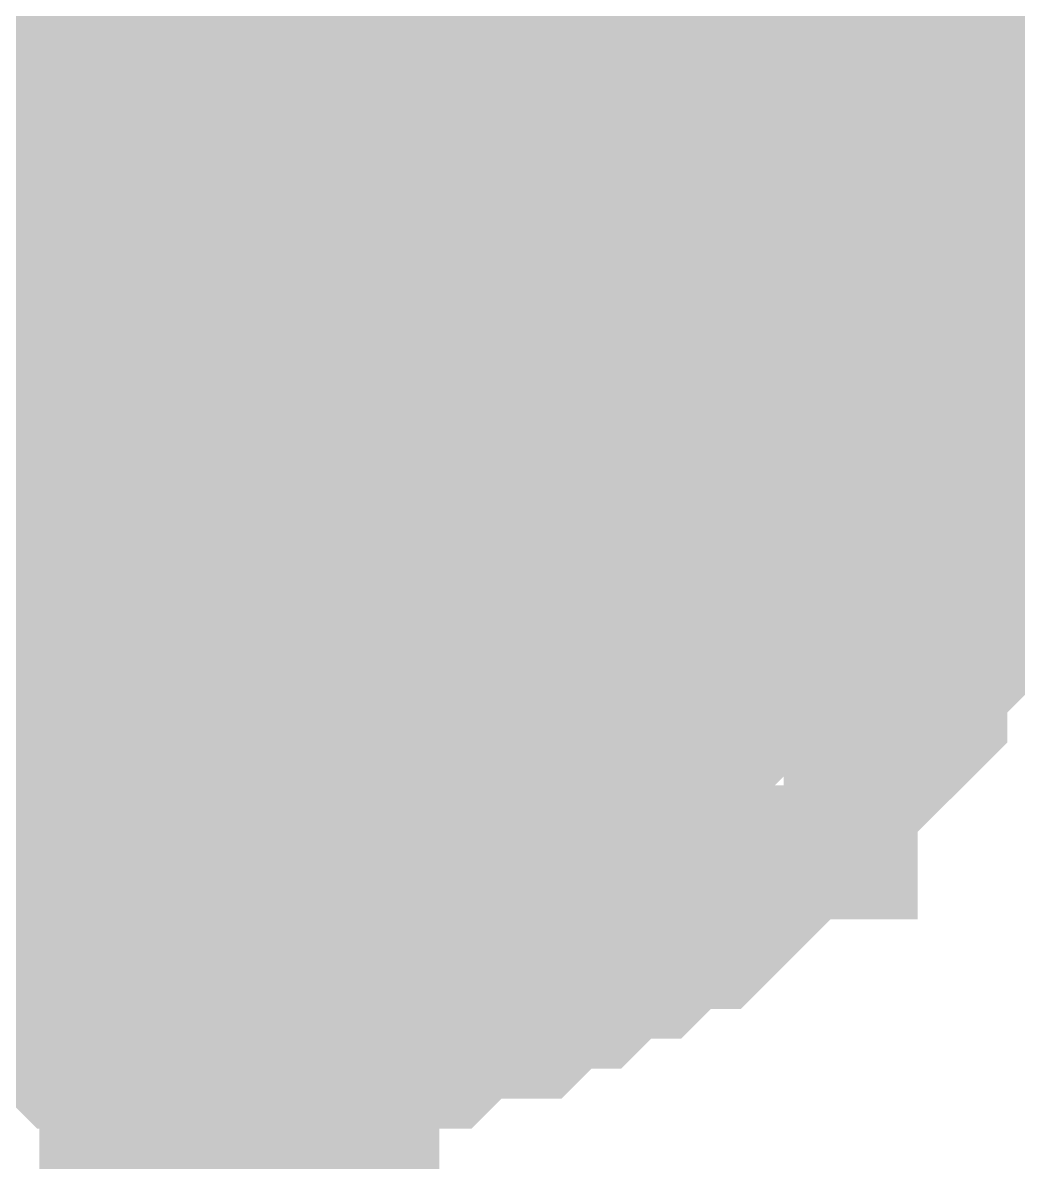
# Model space of a CAD drawing. Header units: inches. Extents: x 0 to 594, y 0 to 420.
# Drawn here: x 482.34 to 483.085, y 201.807 to 202.66 of the extents above; entities that cross this region are included whole.
import ezdxf

# ---------------------------------------------------------------- set-up
doc = ezdxf.new("R2010")
doc.units = ezdxf.units.IN
doc.layers.add('Sheet', color=255, linetype='Continuous')

msp = doc.modelspace()

# ---------------------------------------------------------------- linework, layer by layer
at = {"layer": 'Sheet'}
msp.add_lwpolyline([(482.24602, 202.50001, 0.508, 0.508, 1), (482.75402, 202.50001, 0.508, 0.508, 1)], format="xyseb", close=True, dxfattribs=at)
for points in [[(482.90498, 202.81037, 0.29972, 0.29972, 0), (482.92738, 202.78797, 0.29972, 0.29972, 0), (482.92738, 202.76557, 0.29972, 0.29972, 0), (482.94977, 202.74317, 0.29972, 0.29972, 0), (482.94977, 202.72078, 0.29972, 0.29972, 0), (482.97217, 202.69838, 0.29972, 0.29972, 0), (482.97217, 202.69838, 0.29972, 0.29972, 0), (482.99457, 202.67598, 0.29972, 0.29972, 0), (482.99457, 202.63119, 0.29972, 0.29972, 0), (482.99457, 202.60879, 0.29972, 0.29972, 0), (483.01697, 202.58639, 0.29972, 0.29972, 0), (483.01697, 202.56399, 0.29972, 0.29972, 0), (483.01697, 202.5416, 0.29972, 0.29972, 0), (483.01697, 202.5192, 0.29972, 0.29972, 0), (483.01697, 202.4968, 0.29972, 0.29972, 0)], [(482.90498, 202.81037, 0.29972, 0.29972, 0), (482.92738, 202.78797, 0.29972, 0.29972, 0), (482.92738, 202.76557, 0.29972, 0.29972, 0), (482.94977, 202.74317, 0.29972, 0.29972, 0), (482.94977, 202.72078, 0.29972, 0.29972, 0), (482.97217, 202.69838, 0.29972, 0.29972, 0), (482.97217, 202.69838, 0.29972, 0.29972, 0), (482.99457, 202.67598, 0.29972, 0.29972, 0), (482.99457, 202.63119, 0.29972, 0.29972, 0), (482.99457, 202.60879, 0.29972, 0.29972, 0), (483.01697, 202.58639, 0.29972, 0.29972, 0), (483.01697, 202.56399, 0.29972, 0.29972, 0), (483.01697, 202.5416, 0.29972, 0.29972, 0), (483.01697, 202.5192, 0.29972, 0.29972, 0), (483.01697, 202.4968, 0.29972, 0.29972, 0)], [(482.90498, 202.81037, 0.29972, 0.29972, 0), (482.92738, 202.78797, 0.29972, 0.29972, 0), (482.92738, 202.76557, 0.29972, 0.29972, 0), (482.94977, 202.74317, 0.29972, 0.29972, 0), (482.94977, 202.72078, 0.29972, 0.29972, 0), (482.97217, 202.69838, 0.29972, 0.29972, 0), (482.97217, 202.69838, 0.29972, 0.29972, 0), (482.99457, 202.67598, 0.29972, 0.29972, 0), (482.99457, 202.63119, 0.29972, 0.29972, 0), (482.99457, 202.60879, 0.29972, 0.29972, 0), (483.01697, 202.58639, 0.29972, 0.29972, 0), (483.01697, 202.56399, 0.29972, 0.29972, 0), (483.01697, 202.5416, 0.29972, 0.29972, 0), (483.01697, 202.5192, 0.29972, 0.29972, 0), (483.01697, 202.4968, 0.29972, 0.29972, 0)], [(482.90498, 202.81037, 0.29972, 0.29972, 0), (482.92738, 202.78797, 0.29972, 0.29972, 0), (482.92738, 202.76557, 0.29972, 0.29972, 0), (482.94977, 202.74317, 0.29972, 0.29972, 0), (482.94977, 202.72078, 0.29972, 0.29972, 0), (482.97217, 202.69838, 0.29972, 0.29972, 0), (482.97217, 202.69838, 0.29972, 0.29972, 0), (482.99457, 202.67598, 0.29972, 0.29972, 0), (482.99457, 202.63119, 0.29972, 0.29972, 0), (482.99457, 202.60879, 0.29972, 0.29972, 0), (483.01697, 202.58639, 0.29972, 0.29972, 0), (483.01697, 202.56399, 0.29972, 0.29972, 0), (483.01697, 202.5416, 0.29972, 0.29972, 0), (483.01697, 202.5192, 0.29972, 0.29972, 0), (483.01697, 202.4968, 0.29972, 0.29972, 0)], [(482.90498, 202.81037, 0.29972, 0.29972, 0), (482.92738, 202.78797, 0.29972, 0.29972, 0), (482.92738, 202.76557, 0.29972, 0.29972, 0), (482.94977, 202.74317, 0.29972, 0.29972, 0), (482.94977, 202.72078, 0.29972, 0.29972, 0), (482.97217, 202.69838, 0.29972, 0.29972, 0), (482.97217, 202.69838, 0.29972, 0.29972, 0), (482.99457, 202.67598, 0.29972, 0.29972, 0), (482.99457, 202.63119, 0.29972, 0.29972, 0), (482.99457, 202.60879, 0.29972, 0.29972, 0), (483.01697, 202.58639, 0.29972, 0.29972, 0), (483.01697, 202.56399, 0.29972, 0.29972, 0), (483.01697, 202.5416, 0.29972, 0.29972, 0), (483.01697, 202.5192, 0.29972, 0.29972, 0), (483.01697, 202.4968, 0.29972, 0.29972, 0)], [(482.94977, 202.72078, 0.09906, 0.09906, 0), (482.97217, 202.69838, 0.09906, 0.09906, 0), (482.97217, 202.69838, 0.09906, 0.09906, 0), (482.99457, 202.67598, 0.09906, 0.09906, 0), (482.99457, 202.63119, 0.09906, 0.09906, 0), (482.99457, 202.60879, 0.09906, 0.09906, 0), (483.01697, 202.58639, 0.09906, 0.09906, 0), (483.01697, 202.56399, 0.09906, 0.09906, 0), (483.01697, 202.5416, 0.09906, 0.09906, 0), (483.01697, 202.5192, 0.09906, 0.09906, 0), (483.01697, 202.4968, 0.09906, 0.09906, 0)], [(482.94977, 202.72078, 0.09906, 0.09906, 0), (482.97217, 202.69838, 0.09906, 0.09906, 0), (482.97217, 202.69838, 0.09906, 0.09906, 0), (482.99457, 202.67598, 0.09906, 0.09906, 0), (482.99457, 202.63119, 0.09906, 0.09906, 0), (482.99457, 202.60879, 0.09906, 0.09906, 0), (483.01697, 202.58639, 0.09906, 0.09906, 0), (483.01697, 202.56399, 0.09906, 0.09906, 0), (483.01697, 202.5416, 0.09906, 0.09906, 0), (483.01697, 202.5192, 0.09906, 0.09906, 0), (483.01697, 202.4968, 0.09906, 0.09906, 0)], [(482.94977, 202.72078, 0.09906, 0.09906, 0), (482.97217, 202.69838, 0.09906, 0.09906, 0), (482.97217, 202.69838, 0.09906, 0.09906, 0), (482.99457, 202.67598, 0.09906, 0.09906, 0), (482.99457, 202.63119, 0.09906, 0.09906, 0), (482.99457, 202.60879, 0.09906, 0.09906, 0), (483.01697, 202.58639, 0.09906, 0.09906, 0), (483.01697, 202.56399, 0.09906, 0.09906, 0), (483.01697, 202.5416, 0.09906, 0.09906, 0), (483.01697, 202.5192, 0.09906, 0.09906, 0), (483.01697, 202.4968, 0.09906, 0.09906, 0)], [(482.94977, 202.72078, 0.09906, 0.09906, 0), (482.97217, 202.69838, 0.09906, 0.09906, 0), (482.97217, 202.69838, 0.09906, 0.09906, 0), (482.99457, 202.67598, 0.09906, 0.09906, 0), (482.99457, 202.63119, 0.09906, 0.09906, 0), (482.99457, 202.60879, 0.09906, 0.09906, 0), (483.01697, 202.58639, 0.09906, 0.09906, 0), (483.01697, 202.56399, 0.09906, 0.09906, 0), (483.01697, 202.5416, 0.09906, 0.09906, 0), (483.01697, 202.5192, 0.09906, 0.09906, 0), (483.01697, 202.4968, 0.09906, 0.09906, 0)], [(482.94977, 202.72078, 0.09906, 0.09906, 0), (482.97217, 202.69838, 0.09906, 0.09906, 0), (482.97217, 202.69838, 0.09906, 0.09906, 0), (482.99457, 202.67598, 0.09906, 0.09906, 0), (482.99457, 202.63119, 0.09906, 0.09906, 0), (482.99457, 202.60879, 0.09906, 0.09906, 0), (483.01697, 202.58639, 0.09906, 0.09906, 0), (483.01697, 202.56399, 0.09906, 0.09906, 0), (483.01697, 202.5416, 0.09906, 0.09906, 0), (483.01697, 202.5192, 0.09906, 0.09906, 0), (483.01697, 202.4968, 0.09906, 0.09906, 0)], [(465.00882, 202.4968, 0.29972, 0.29972, 0), (470.00362, 202.4968, 0.29972, 0.29972, 0), (482.50181, 202.4968, 0.29972, 0.29972, 0), (490.0052, 202.4968, 0.29972, 0.29972, 0)], [(483.01697, 202.4968, 0.29972, 0.29972, 0), (483.01697, 202.4744, 0.29972, 0.29972, 0), (483.01697, 202.45201, 0.29972, 0.29972, 0), (483.01697, 202.40721, 0.29972, 0.29972, 0), (483.01697, 202.38481, 0.29972, 0.29972, 0), (482.99457, 202.36242, 0.29972, 0.29972, 0), (482.99457, 202.34002, 0.29972, 0.29972, 0), (482.99457, 202.31762, 0.29972, 0.29972, 0), (482.97217, 202.29522, 0.29972, 0.29972, 0), (482.97217, 202.27282, 0.29972, 0.29972, 0), (482.94977, 202.25043, 0.29972, 0.29972, 0), (482.94977, 202.22803, 0.29972, 0.29972, 0), (482.92738, 202.20563, 0.29972, 0.29972, 0), (482.92738, 202.18323, 0.29972, 0.29972, 0), (482.90498, 202.16084, 0.29972, 0.29972, 0), (482.88258, 202.13844, 0.29972, 0.29972, 0), (482.86018, 202.13844, 0.29972, 0.29972, 0), (482.86018, 202.11604, 0.29972, 0.29972, 0), (482.83778, 202.09364, 0.29972, 0.29972, 0), (482.81539, 202.07125, 0.29972, 0.29972, 0), (482.79299, 202.07125, 0.29972, 0.29972, 0), (482.77059, 202.04885, 0.29972, 0.29972, 0), (482.74819, 202.04885, 0.29972, 0.29972, 0), (482.72579, 202.02645, 0.29972, 0.29972, 0), (482.70339, 202.02645, 0.29972, 0.29972, 0), (482.681, 202.00405, 0.29972, 0.29972, 0), (482.6586, 202.00405, 0.29972, 0.29972, 0), (482.6362, 202.00405, 0.29972, 0.29972, 0), (482.6138, 201.98166, 0.29972, 0.29972, 0), (482.5914, 201.98166, 0.29972, 0.29972, 0), (482.54661, 201.98166, 0.29972, 0.29972, 0), (482.52421, 201.98166, 0.29972, 0.29972, 0), (482.50181, 201.98166, 0.29972, 0.29972, 0)], [(482.50181, 198.39804, 0.29972, 0.29972, 0), (482.50181, 202.4968, 0.29972, 0.29972, 0)], [(483.01697, 202.4968, 0.29972, 0.29972, 0), (483.01697, 202.4744, 0.29972, 0.29972, 0), (483.01697, 202.45201, 0.29972, 0.29972, 0), (483.01697, 202.40721, 0.29972, 0.29972, 0), (483.01697, 202.38481, 0.29972, 0.29972, 0), (482.99457, 202.36242, 0.29972, 0.29972, 0), (482.99457, 202.34002, 0.29972, 0.29972, 0), (482.99457, 202.31762, 0.29972, 0.29972, 0), (482.97217, 202.29522, 0.29972, 0.29972, 0), (482.97217, 202.27282, 0.29972, 0.29972, 0), (482.94977, 202.25043, 0.29972, 0.29972, 0), (482.94977, 202.22803, 0.29972, 0.29972, 0), (482.92738, 202.20563, 0.29972, 0.29972, 0), (482.92738, 202.18323, 0.29972, 0.29972, 0), (482.90498, 202.16084, 0.29972, 0.29972, 0), (482.88258, 202.13844, 0.29972, 0.29972, 0), (482.86018, 202.13844, 0.29972, 0.29972, 0), (482.86018, 202.11604, 0.29972, 0.29972, 0), (482.83778, 202.09364, 0.29972, 0.29972, 0), (482.81539, 202.07125, 0.29972, 0.29972, 0), (482.79299, 202.07125, 0.29972, 0.29972, 0), (482.77059, 202.04885, 0.29972, 0.29972, 0), (482.74819, 202.04885, 0.29972, 0.29972, 0), (482.72579, 202.02645, 0.29972, 0.29972, 0), (482.70339, 202.02645, 0.29972, 0.29972, 0), (482.681, 202.00405, 0.29972, 0.29972, 0), (482.6586, 202.00405, 0.29972, 0.29972, 0), (482.6362, 202.00405, 0.29972, 0.29972, 0), (482.6138, 201.98166, 0.29972, 0.29972, 0), (482.5914, 201.98166, 0.29972, 0.29972, 0), (482.54661, 201.98166, 0.29972, 0.29972, 0), (482.52421, 201.98166, 0.29972, 0.29972, 0), (482.50181, 201.98166, 0.29972, 0.29972, 0)], [(483.01697, 202.4968, 0.29972, 0.29972, 0), (483.01697, 202.4744, 0.29972, 0.29972, 0), (483.01697, 202.45201, 0.29972, 0.29972, 0), (483.01697, 202.40721, 0.29972, 0.29972, 0), (483.01697, 202.38481, 0.29972, 0.29972, 0), (482.99457, 202.36242, 0.29972, 0.29972, 0), (482.99457, 202.34002, 0.29972, 0.29972, 0), (482.99457, 202.31762, 0.29972, 0.29972, 0), (482.97217, 202.29522, 0.29972, 0.29972, 0), (482.97217, 202.27282, 0.29972, 0.29972, 0), (482.94977, 202.25043, 0.29972, 0.29972, 0), (482.94977, 202.22803, 0.29972, 0.29972, 0), (482.92738, 202.20563, 0.29972, 0.29972, 0), (482.92738, 202.18323, 0.29972, 0.29972, 0), (482.90498, 202.16084, 0.29972, 0.29972, 0), (482.88258, 202.13844, 0.29972, 0.29972, 0), (482.86018, 202.13844, 0.29972, 0.29972, 0), (482.86018, 202.11604, 0.29972, 0.29972, 0), (482.83778, 202.09364, 0.29972, 0.29972, 0), (482.81539, 202.07125, 0.29972, 0.29972, 0), (482.79299, 202.07125, 0.29972, 0.29972, 0), (482.77059, 202.04885, 0.29972, 0.29972, 0), (482.74819, 202.04885, 0.29972, 0.29972, 0), (482.72579, 202.02645, 0.29972, 0.29972, 0), (482.70339, 202.02645, 0.29972, 0.29972, 0), (482.681, 202.00405, 0.29972, 0.29972, 0), (482.6586, 202.00405, 0.29972, 0.29972, 0), (482.6362, 202.00405, 0.29972, 0.29972, 0), (482.6138, 201.98166, 0.29972, 0.29972, 0), (482.5914, 201.98166, 0.29972, 0.29972, 0), (482.54661, 201.98166, 0.29972, 0.29972, 0), (482.52421, 201.98166, 0.29972, 0.29972, 0), (482.50181, 201.98166, 0.29972, 0.29972, 0)], [(483.01697, 202.4968, 0.29972, 0.29972, 0), (483.01697, 202.4744, 0.29972, 0.29972, 0), (483.01697, 202.45201, 0.29972, 0.29972, 0), (483.01697, 202.40721, 0.29972, 0.29972, 0), (483.01697, 202.38481, 0.29972, 0.29972, 0), (482.99457, 202.36242, 0.29972, 0.29972, 0), (482.99457, 202.34002, 0.29972, 0.29972, 0), (482.99457, 202.31762, 0.29972, 0.29972, 0), (482.97217, 202.29522, 0.29972, 0.29972, 0), (482.97217, 202.27282, 0.29972, 0.29972, 0), (482.94977, 202.25043, 0.29972, 0.29972, 0), (482.94977, 202.22803, 0.29972, 0.29972, 0), (482.92738, 202.20563, 0.29972, 0.29972, 0), (482.92738, 202.18323, 0.29972, 0.29972, 0), (482.90498, 202.16084, 0.29972, 0.29972, 0), (482.88258, 202.13844, 0.29972, 0.29972, 0), (482.86018, 202.13844, 0.29972, 0.29972, 0), (482.86018, 202.11604, 0.29972, 0.29972, 0), (482.83778, 202.09364, 0.29972, 0.29972, 0), (482.81539, 202.07125, 0.29972, 0.29972, 0), (482.79299, 202.07125, 0.29972, 0.29972, 0), (482.77059, 202.04885, 0.29972, 0.29972, 0), (482.74819, 202.04885, 0.29972, 0.29972, 0), (482.72579, 202.02645, 0.29972, 0.29972, 0), (482.70339, 202.02645, 0.29972, 0.29972, 0), (482.681, 202.00405, 0.29972, 0.29972, 0), (482.6586, 202.00405, 0.29972, 0.29972, 0), (482.6362, 202.00405, 0.29972, 0.29972, 0), (482.6138, 201.98166, 0.29972, 0.29972, 0), (482.5914, 201.98166, 0.29972, 0.29972, 0), (482.54661, 201.98166, 0.29972, 0.29972, 0), (482.52421, 201.98166, 0.29972, 0.29972, 0), (482.50181, 201.98166, 0.29972, 0.29972, 0)], [(483.01697, 202.4968, 0.29972, 0.29972, 0), (483.01697, 202.4744, 0.29972, 0.29972, 0), (483.01697, 202.45201, 0.29972, 0.29972, 0), (483.01697, 202.40721, 0.29972, 0.29972, 0), (483.01697, 202.38481, 0.29972, 0.29972, 0), (482.99457, 202.36242, 0.29972, 0.29972, 0), (482.99457, 202.34002, 0.29972, 0.29972, 0), (482.99457, 202.31762, 0.29972, 0.29972, 0), (482.97217, 202.29522, 0.29972, 0.29972, 0), (482.97217, 202.27282, 0.29972, 0.29972, 0), (482.94977, 202.25043, 0.29972, 0.29972, 0), (482.94977, 202.22803, 0.29972, 0.29972, 0), (482.92738, 202.20563, 0.29972, 0.29972, 0), (482.92738, 202.18323, 0.29972, 0.29972, 0), (482.90498, 202.16084, 0.29972, 0.29972, 0), (482.88258, 202.13844, 0.29972, 0.29972, 0), (482.86018, 202.13844, 0.29972, 0.29972, 0), (482.86018, 202.11604, 0.29972, 0.29972, 0), (482.83778, 202.09364, 0.29972, 0.29972, 0), (482.81539, 202.07125, 0.29972, 0.29972, 0), (482.79299, 202.07125, 0.29972, 0.29972, 0), (482.77059, 202.04885, 0.29972, 0.29972, 0), (482.74819, 202.04885, 0.29972, 0.29972, 0), (482.72579, 202.02645, 0.29972, 0.29972, 0), (482.70339, 202.02645, 0.29972, 0.29972, 0), (482.681, 202.00405, 0.29972, 0.29972, 0), (482.6586, 202.00405, 0.29972, 0.29972, 0), (482.6362, 202.00405, 0.29972, 0.29972, 0), (482.6138, 201.98166, 0.29972, 0.29972, 0), (482.5914, 201.98166, 0.29972, 0.29972, 0), (482.54661, 201.98166, 0.29972, 0.29972, 0), (482.52421, 201.98166, 0.29972, 0.29972, 0), (482.50181, 201.98166, 0.29972, 0.29972, 0)], [(483.01697, 202.4968, 0.29972, 0.29972, 0), (483.01697, 202.4968, 0.29972, 0.29972, 0), (483.01697, 202.4968, 0.29972, 0.29972, 0), (483.01697, 202.4968, 0.29972, 0.29972, 0), (483.01697, 202.4968, 0.29972, 0.29972, 0), (483.01697, 202.4968, 0.29972, 0.29972, 0), (483.01697, 202.4968, 0.29972, 0.29972, 0), (483.01697, 202.4968, 0.29972, 0.29972, 0), (483.01697, 202.4968, 0.29972, 0.29972, 0), (483.01697, 202.4968, 0.29972, 0.29972, 0), (483.01697, 202.4968, 0.29972, 0.29972, 0), (483.01697, 202.4968, 0.29972, 0.29972, 0), (483.01697, 202.4968, 0.29972, 0.29972, 0), (483.01697, 202.4968, 0.29972, 0.29972, 0), (483.01697, 202.4968, 0.29972, 0.29972, 0), (483.01697, 202.4968, 0.29972, 0.29972, 0), (483.01697, 202.4968, 0.29972, 0.29972, 0), (483.01697, 202.4968, 0.29972, 0.29972, 0), (483.01697, 202.4968, 0.29972, 0.29972, 0), (483.01697, 202.4968, 0.29972, 0.29972, 0), (483.01697, 202.4968, 0.29972, 0.29972, 0), (483.01697, 202.4968, 0.29972, 0.29972, 0), (483.01697, 202.4968, 0.29972, 0.29972, 0), (483.01697, 202.4968, 0.29972, 0.29972, 0), (483.01697, 202.4968, 0.29972, 0.29972, 0), (483.01697, 202.4968, 0.29972, 0.29972, 0), (483.01697, 202.4968, 0.29972, 0.29972, 0), (483.01697, 202.4968, 0.29972, 0.29972, 0), (483.01697, 202.4968, 0.29972, 0.29972, 0), (483.01697, 202.4968, 0.29972, 0.29972, 0), (483.01697, 202.4968, 0.29972, 0.29972, 0), (483.01697, 202.4968, 0.29972, 0.29972, 0), (483.01697, 202.4968, 0.29972, 0.29972, 0)], [(483.01697, 202.4968, 0.29972, 0.29972, 0), (483.01697, 202.4968, 0.29972, 0.29972, 0)], [(483.01697, 202.4968, 0.29972, 0.29972, 0), (483.01697, 202.4968, 0.29972, 0.29972, 0), (483.01697, 202.4968, 0.29972, 0.29972, 0), (483.01697, 202.4968, 0.29972, 0.29972, 0), (483.01697, 202.4968, 0.29972, 0.29972, 0), (483.01697, 202.4968, 0.29972, 0.29972, 0), (483.01697, 202.4968, 0.29972, 0.29972, 0), (483.01697, 202.4968, 0.29972, 0.29972, 0), (483.01697, 202.4968, 0.29972, 0.29972, 0), (483.01697, 202.4968, 0.29972, 0.29972, 0), (483.01697, 202.4968, 0.29972, 0.29972, 0), (483.01697, 202.4968, 0.29972, 0.29972, 0), (483.01697, 202.4968, 0.29972, 0.29972, 0), (483.01697, 202.4968, 0.29972, 0.29972, 0), (483.01697, 202.4968, 0.29972, 0.29972, 0), (483.01697, 202.4968, 0.29972, 0.29972, 0), (483.01697, 202.4968, 0.29972, 0.29972, 0), (483.01697, 202.4968, 0.29972, 0.29972, 0), (483.01697, 202.4968, 0.29972, 0.29972, 0), (483.01697, 202.4968, 0.29972, 0.29972, 0), (483.01697, 202.4968, 0.29972, 0.29972, 0), (483.01697, 202.4968, 0.29972, 0.29972, 0), (483.01697, 202.4968, 0.29972, 0.29972, 0), (483.01697, 202.4968, 0.29972, 0.29972, 0), (483.01697, 202.4968, 0.29972, 0.29972, 0), (483.01697, 202.4968, 0.29972, 0.29972, 0), (483.01697, 202.4968, 0.29972, 0.29972, 0), (483.01697, 202.4968, 0.29972, 0.29972, 0), (483.01697, 202.4968, 0.29972, 0.29972, 0), (483.01697, 202.4968, 0.29972, 0.29972, 0), (483.01697, 202.4968, 0.29972, 0.29972, 0), (483.01697, 202.4968, 0.29972, 0.29972, 0), (483.01697, 202.4968, 0.29972, 0.29972, 0)], [(483.01697, 202.4968, 0.29972, 0.29972, 0), (483.01697, 202.4968, 0.29972, 0.29972, 0)], [(483.01697, 202.4968, 0.29972, 0.29972, 0), (483.01697, 202.4968, 0.29972, 0.29972, 0), (483.01697, 202.4968, 0.29972, 0.29972, 0), (483.01697, 202.4968, 0.29972, 0.29972, 0), (483.01697, 202.4968, 0.29972, 0.29972, 0), (483.01697, 202.4968, 0.29972, 0.29972, 0), (483.01697, 202.4968, 0.29972, 0.29972, 0), (483.01697, 202.4968, 0.29972, 0.29972, 0), (483.01697, 202.4968, 0.29972, 0.29972, 0), (483.01697, 202.4968, 0.29972, 0.29972, 0), (483.01697, 202.4968, 0.29972, 0.29972, 0), (483.01697, 202.4968, 0.29972, 0.29972, 0), (483.01697, 202.4968, 0.29972, 0.29972, 0), (483.01697, 202.4968, 0.29972, 0.29972, 0), (483.01697, 202.4968, 0.29972, 0.29972, 0), (483.01697, 202.4968, 0.29972, 0.29972, 0), (483.01697, 202.4968, 0.29972, 0.29972, 0), (483.01697, 202.4968, 0.29972, 0.29972, 0), (483.01697, 202.4968, 0.29972, 0.29972, 0), (483.01697, 202.4968, 0.29972, 0.29972, 0), (483.01697, 202.4968, 0.29972, 0.29972, 0), (483.01697, 202.4968, 0.29972, 0.29972, 0), (483.01697, 202.4968, 0.29972, 0.29972, 0), (483.01697, 202.4968, 0.29972, 0.29972, 0), (483.01697, 202.4968, 0.29972, 0.29972, 0), (483.01697, 202.4968, 0.29972, 0.29972, 0), (483.01697, 202.4968, 0.29972, 0.29972, 0), (483.01697, 202.4968, 0.29972, 0.29972, 0), (483.01697, 202.4968, 0.29972, 0.29972, 0), (483.01697, 202.4968, 0.29972, 0.29972, 0), (483.01697, 202.4968, 0.29972, 0.29972, 0), (483.01697, 202.4968, 0.29972, 0.29972, 0), (483.01697, 202.4968, 0.29972, 0.29972, 0)], [(483.01697, 202.4968, 0.29972, 0.29972, 0), (483.01697, 202.4968, 0.29972, 0.29972, 0)], [(483.01697, 202.4968, 0.29972, 0.29972, 0), (483.01697, 202.4968, 0.29972, 0.29972, 0), (483.01697, 202.4968, 0.29972, 0.29972, 0), (483.01697, 202.4968, 0.29972, 0.29972, 0), (483.01697, 202.4968, 0.29972, 0.29972, 0), (483.01697, 202.4968, 0.29972, 0.29972, 0), (483.01697, 202.4968, 0.29972, 0.29972, 0), (483.01697, 202.4968, 0.29972, 0.29972, 0), (483.01697, 202.4968, 0.29972, 0.29972, 0), (483.01697, 202.4968, 0.29972, 0.29972, 0), (483.01697, 202.4968, 0.29972, 0.29972, 0), (483.01697, 202.4968, 0.29972, 0.29972, 0), (483.01697, 202.4968, 0.29972, 0.29972, 0), (483.01697, 202.4968, 0.29972, 0.29972, 0), (483.01697, 202.4968, 0.29972, 0.29972, 0), (483.01697, 202.4968, 0.29972, 0.29972, 0), (483.01697, 202.4968, 0.29972, 0.29972, 0), (483.01697, 202.4968, 0.29972, 0.29972, 0), (483.01697, 202.4968, 0.29972, 0.29972, 0), (483.01697, 202.4968, 0.29972, 0.29972, 0), (483.01697, 202.4968, 0.29972, 0.29972, 0), (483.01697, 202.4968, 0.29972, 0.29972, 0), (483.01697, 202.4968, 0.29972, 0.29972, 0), (483.01697, 202.4968, 0.29972, 0.29972, 0), (483.01697, 202.4968, 0.29972, 0.29972, 0), (483.01697, 202.4968, 0.29972, 0.29972, 0), (483.01697, 202.4968, 0.29972, 0.29972, 0), (483.01697, 202.4968, 0.29972, 0.29972, 0), (483.01697, 202.4968, 0.29972, 0.29972, 0), (483.01697, 202.4968, 0.29972, 0.29972, 0), (483.01697, 202.4968, 0.29972, 0.29972, 0), (483.01697, 202.4968, 0.29972, 0.29972, 0), (483.01697, 202.4968, 0.29972, 0.29972, 0)], [(483.01697, 202.4968, 0.29972, 0.29972, 0), (483.01697, 202.4968, 0.29972, 0.29972, 0)], [(483.01697, 202.4968, 0.29972, 0.29972, 0), (483.01697, 202.4968, 0.29972, 0.29972, 0), (483.01697, 202.4968, 0.29972, 0.29972, 0), (483.01697, 202.4968, 0.29972, 0.29972, 0), (483.01697, 202.4968, 0.29972, 0.29972, 0), (483.01697, 202.4968, 0.29972, 0.29972, 0), (483.01697, 202.4968, 0.29972, 0.29972, 0), (483.01697, 202.4968, 0.29972, 0.29972, 0), (483.01697, 202.4968, 0.29972, 0.29972, 0), (483.01697, 202.4968, 0.29972, 0.29972, 0), (483.01697, 202.4968, 0.29972, 0.29972, 0), (483.01697, 202.4968, 0.29972, 0.29972, 0), (483.01697, 202.4968, 0.29972, 0.29972, 0), (483.01697, 202.4968, 0.29972, 0.29972, 0), (483.01697, 202.4968, 0.29972, 0.29972, 0), (483.01697, 202.4968, 0.29972, 0.29972, 0), (483.01697, 202.4968, 0.29972, 0.29972, 0), (483.01697, 202.4968, 0.29972, 0.29972, 0), (483.01697, 202.4968, 0.29972, 0.29972, 0), (483.01697, 202.4968, 0.29972, 0.29972, 0), (483.01697, 202.4968, 0.29972, 0.29972, 0), (483.01697, 202.4968, 0.29972, 0.29972, 0), (483.01697, 202.4968, 0.29972, 0.29972, 0), (483.01697, 202.4968, 0.29972, 0.29972, 0), (483.01697, 202.4968, 0.29972, 0.29972, 0), (483.01697, 202.4968, 0.29972, 0.29972, 0), (483.01697, 202.4968, 0.29972, 0.29972, 0), (483.01697, 202.4968, 0.29972, 0.29972, 0), (483.01697, 202.4968, 0.29972, 0.29972, 0), (483.01697, 202.4968, 0.29972, 0.29972, 0), (483.01697, 202.4968, 0.29972, 0.29972, 0), (483.01697, 202.4968, 0.29972, 0.29972, 0), (483.01697, 202.4968, 0.29972, 0.29972, 0)], [(483.01697, 202.4968, 0.29972, 0.29972, 0), (483.01697, 202.4968, 0.29972, 0.29972, 0)], [(483.01697, 202.4968, 0.09906, 0.09906, 0), (483.01697, 202.4744, 0.09906, 0.09906, 0), (483.01697, 202.45201, 0.09906, 0.09906, 0), (483.01697, 202.40721, 0.09906, 0.09906, 0), (483.01697, 202.38481, 0.09906, 0.09906, 0), (482.99457, 202.36242, 0.09906, 0.09906, 0), (482.99457, 202.34002, 0.09906, 0.09906, 0), (482.99457, 202.31762, 0.09906, 0.09906, 0), (482.97217, 202.29522, 0.09906, 0.09906, 0), (482.97217, 202.27282, 0.09906, 0.09906, 0), (482.94977, 202.25043, 0.09906, 0.09906, 0), (482.94977, 202.22803, 0.09906, 0.09906, 0), (482.92738, 202.20563, 0.09906, 0.09906, 0), (482.92738, 202.18323, 0.09906, 0.09906, 0), (482.90498, 202.16084, 0.09906, 0.09906, 0), (482.88258, 202.13844, 0.09906, 0.09906, 0), (482.86018, 202.13844, 0.09906, 0.09906, 0), (482.86018, 202.11604, 0.09906, 0.09906, 0), (482.83778, 202.09364, 0.09906, 0.09906, 0), (482.81539, 202.07125, 0.09906, 0.09906, 0), (482.79299, 202.07125, 0.09906, 0.09906, 0), (482.77059, 202.04885, 0.09906, 0.09906, 0), (482.74819, 202.04885, 0.09906, 0.09906, 0), (482.72579, 202.02645, 0.09906, 0.09906, 0), (482.70339, 202.02645, 0.09906, 0.09906, 0), (482.681, 202.00405, 0.09906, 0.09906, 0), (482.6586, 202.00405, 0.09906, 0.09906, 0), (482.6362, 202.00405, 0.09906, 0.09906, 0), (482.6138, 201.98166, 0.09906, 0.09906, 0), (482.5914, 201.98166, 0.09906, 0.09906, 0), (482.54661, 201.98166, 0.09906, 0.09906, 0), (482.52421, 201.98166, 0.09906, 0.09906, 0), (482.50181, 201.98166, 0.09906, 0.09906, 0)], [(483.01697, 202.4968, 0.09906, 0.09906, 0), (483.01697, 202.4744, 0.09906, 0.09906, 0), (483.01697, 202.45201, 0.09906, 0.09906, 0), (483.01697, 202.40721, 0.09906, 0.09906, 0), (483.01697, 202.38481, 0.09906, 0.09906, 0), (482.99457, 202.36242, 0.09906, 0.09906, 0), (482.99457, 202.34002, 0.09906, 0.09906, 0), (482.99457, 202.31762, 0.09906, 0.09906, 0), (482.97217, 202.29522, 0.09906, 0.09906, 0), (482.97217, 202.27282, 0.09906, 0.09906, 0), (482.94977, 202.25043, 0.09906, 0.09906, 0), (482.94977, 202.22803, 0.09906, 0.09906, 0), (482.92738, 202.20563, 0.09906, 0.09906, 0), (482.92738, 202.18323, 0.09906, 0.09906, 0), (482.90498, 202.16084, 0.09906, 0.09906, 0), (482.88258, 202.13844, 0.09906, 0.09906, 0), (482.86018, 202.13844, 0.09906, 0.09906, 0), (482.86018, 202.11604, 0.09906, 0.09906, 0), (482.83778, 202.09364, 0.09906, 0.09906, 0), (482.81539, 202.07125, 0.09906, 0.09906, 0), (482.79299, 202.07125, 0.09906, 0.09906, 0), (482.77059, 202.04885, 0.09906, 0.09906, 0), (482.74819, 202.04885, 0.09906, 0.09906, 0), (482.72579, 202.02645, 0.09906, 0.09906, 0), (482.70339, 202.02645, 0.09906, 0.09906, 0), (482.681, 202.00405, 0.09906, 0.09906, 0), (482.6586, 202.00405, 0.09906, 0.09906, 0), (482.6362, 202.00405, 0.09906, 0.09906, 0), (482.6138, 201.98166, 0.09906, 0.09906, 0), (482.5914, 201.98166, 0.09906, 0.09906, 0), (482.54661, 201.98166, 0.09906, 0.09906, 0), (482.52421, 201.98166, 0.09906, 0.09906, 0), (482.50181, 201.98166, 0.09906, 0.09906, 0)], [(483.01697, 202.4968, 0.09906, 0.09906, 0), (483.01697, 202.4744, 0.09906, 0.09906, 0), (483.01697, 202.45201, 0.09906, 0.09906, 0), (483.01697, 202.40721, 0.09906, 0.09906, 0), (483.01697, 202.38481, 0.09906, 0.09906, 0), (482.99457, 202.36242, 0.09906, 0.09906, 0), (482.99457, 202.34002, 0.09906, 0.09906, 0), (482.99457, 202.31762, 0.09906, 0.09906, 0), (482.97217, 202.29522, 0.09906, 0.09906, 0), (482.97217, 202.27282, 0.09906, 0.09906, 0), (482.94977, 202.25043, 0.09906, 0.09906, 0), (482.94977, 202.22803, 0.09906, 0.09906, 0), (482.92738, 202.20563, 0.09906, 0.09906, 0), (482.92738, 202.18323, 0.09906, 0.09906, 0), (482.90498, 202.16084, 0.09906, 0.09906, 0), (482.88258, 202.13844, 0.09906, 0.09906, 0), (482.86018, 202.13844, 0.09906, 0.09906, 0), (482.86018, 202.11604, 0.09906, 0.09906, 0), (482.83778, 202.09364, 0.09906, 0.09906, 0), (482.81539, 202.07125, 0.09906, 0.09906, 0), (482.79299, 202.07125, 0.09906, 0.09906, 0), (482.77059, 202.04885, 0.09906, 0.09906, 0), (482.74819, 202.04885, 0.09906, 0.09906, 0), (482.72579, 202.02645, 0.09906, 0.09906, 0), (482.70339, 202.02645, 0.09906, 0.09906, 0), (482.681, 202.00405, 0.09906, 0.09906, 0), (482.6586, 202.00405, 0.09906, 0.09906, 0), (482.6362, 202.00405, 0.09906, 0.09906, 0), (482.6138, 201.98166, 0.09906, 0.09906, 0), (482.5914, 201.98166, 0.09906, 0.09906, 0), (482.54661, 201.98166, 0.09906, 0.09906, 0), (482.52421, 201.98166, 0.09906, 0.09906, 0), (482.50181, 201.98166, 0.09906, 0.09906, 0)], [(483.01697, 202.4968, 0.09906, 0.09906, 0), (483.01697, 202.4744, 0.09906, 0.09906, 0), (483.01697, 202.45201, 0.09906, 0.09906, 0), (483.01697, 202.40721, 0.09906, 0.09906, 0), (483.01697, 202.38481, 0.09906, 0.09906, 0), (482.99457, 202.36242, 0.09906, 0.09906, 0), (482.99457, 202.34002, 0.09906, 0.09906, 0), (482.99457, 202.31762, 0.09906, 0.09906, 0), (482.97217, 202.29522, 0.09906, 0.09906, 0), (482.97217, 202.27282, 0.09906, 0.09906, 0), (482.94977, 202.25043, 0.09906, 0.09906, 0), (482.94977, 202.22803, 0.09906, 0.09906, 0), (482.92738, 202.20563, 0.09906, 0.09906, 0), (482.92738, 202.18323, 0.09906, 0.09906, 0), (482.90498, 202.16084, 0.09906, 0.09906, 0), (482.88258, 202.13844, 0.09906, 0.09906, 0), (482.86018, 202.13844, 0.09906, 0.09906, 0), (482.86018, 202.11604, 0.09906, 0.09906, 0), (482.83778, 202.09364, 0.09906, 0.09906, 0), (482.81539, 202.07125, 0.09906, 0.09906, 0), (482.79299, 202.07125, 0.09906, 0.09906, 0), (482.77059, 202.04885, 0.09906, 0.09906, 0), (482.74819, 202.04885, 0.09906, 0.09906, 0), (482.72579, 202.02645, 0.09906, 0.09906, 0), (482.70339, 202.02645, 0.09906, 0.09906, 0), (482.681, 202.00405, 0.09906, 0.09906, 0), (482.6586, 202.00405, 0.09906, 0.09906, 0), (482.6362, 202.00405, 0.09906, 0.09906, 0), (482.6138, 201.98166, 0.09906, 0.09906, 0), (482.5914, 201.98166, 0.09906, 0.09906, 0), (482.54661, 201.98166, 0.09906, 0.09906, 0), (482.52421, 201.98166, 0.09906, 0.09906, 0), (482.50181, 201.98166, 0.09906, 0.09906, 0)], [(483.01697, 202.4968, 0.09906, 0.09906, 0), (483.01697, 202.4744, 0.09906, 0.09906, 0), (483.01697, 202.45201, 0.09906, 0.09906, 0), (483.01697, 202.40721, 0.09906, 0.09906, 0), (483.01697, 202.38481, 0.09906, 0.09906, 0), (482.99457, 202.36242, 0.09906, 0.09906, 0), (482.99457, 202.34002, 0.09906, 0.09906, 0), (482.99457, 202.31762, 0.09906, 0.09906, 0), (482.97217, 202.29522, 0.09906, 0.09906, 0), (482.97217, 202.27282, 0.09906, 0.09906, 0), (482.94977, 202.25043, 0.09906, 0.09906, 0), (482.94977, 202.22803, 0.09906, 0.09906, 0), (482.92738, 202.20563, 0.09906, 0.09906, 0), (482.92738, 202.18323, 0.09906, 0.09906, 0), (482.90498, 202.16084, 0.09906, 0.09906, 0), (482.88258, 202.13844, 0.09906, 0.09906, 0), (482.86018, 202.13844, 0.09906, 0.09906, 0), (482.86018, 202.11604, 0.09906, 0.09906, 0), (482.83778, 202.09364, 0.09906, 0.09906, 0), (482.81539, 202.07125, 0.09906, 0.09906, 0), (482.79299, 202.07125, 0.09906, 0.09906, 0), (482.77059, 202.04885, 0.09906, 0.09906, 0), (482.74819, 202.04885, 0.09906, 0.09906, 0), (482.72579, 202.02645, 0.09906, 0.09906, 0), (482.70339, 202.02645, 0.09906, 0.09906, 0), (482.681, 202.00405, 0.09906, 0.09906, 0), (482.6586, 202.00405, 0.09906, 0.09906, 0), (482.6362, 202.00405, 0.09906, 0.09906, 0), (482.6138, 201.98166, 0.09906, 0.09906, 0), (482.5914, 201.98166, 0.09906, 0.09906, 0), (482.54661, 201.98166, 0.09906, 0.09906, 0), (482.52421, 201.98166, 0.09906, 0.09906, 0), (482.50181, 201.98166, 0.09906, 0.09906, 0)], [(483.01697, 202.4968, 0.09906, 0.09906, 0), (483.01697, 202.4968, 0.09906, 0.09906, 0), (483.01697, 202.4968, 0.09906, 0.09906, 0), (483.01697, 202.4968, 0.09906, 0.09906, 0), (483.01697, 202.4968, 0.09906, 0.09906, 0), (483.01697, 202.4968, 0.09906, 0.09906, 0), (483.01697, 202.4968, 0.09906, 0.09906, 0), (483.01697, 202.4968, 0.09906, 0.09906, 0), (483.01697, 202.4968, 0.09906, 0.09906, 0), (483.01697, 202.4968, 0.09906, 0.09906, 0), (483.01697, 202.4968, 0.09906, 0.09906, 0), (483.01697, 202.4968, 0.09906, 0.09906, 0), (483.01697, 202.4968, 0.09906, 0.09906, 0), (483.01697, 202.4968, 0.09906, 0.09906, 0), (483.01697, 202.4968, 0.09906, 0.09906, 0), (483.01697, 202.4968, 0.09906, 0.09906, 0), (483.01697, 202.4968, 0.09906, 0.09906, 0), (483.01697, 202.4968, 0.09906, 0.09906, 0), (483.01697, 202.4968, 0.09906, 0.09906, 0), (483.01697, 202.4968, 0.09906, 0.09906, 0), (483.01697, 202.4968, 0.09906, 0.09906, 0), (483.01697, 202.4968, 0.09906, 0.09906, 0), (483.01697, 202.4968, 0.09906, 0.09906, 0), (483.01697, 202.4968, 0.09906, 0.09906, 0), (483.01697, 202.4968, 0.09906, 0.09906, 0), (483.01697, 202.4968, 0.09906, 0.09906, 0), (483.01697, 202.4968, 0.09906, 0.09906, 0), (483.01697, 202.4968, 0.09906, 0.09906, 0), (483.01697, 202.4968, 0.09906, 0.09906, 0), (483.01697, 202.4968, 0.09906, 0.09906, 0), (483.01697, 202.4968, 0.09906, 0.09906, 0), (483.01697, 202.4968, 0.09906, 0.09906, 0), (483.01697, 202.4968, 0.09906, 0.09906, 0)], [(483.01697, 202.4968, 0.09906, 0.09906, 0), (483.01697, 202.4968, 0.09906, 0.09906, 0)], [(483.01697, 202.4968, 0.09906, 0.09906, 0), (483.01697, 202.4968, 0.09906, 0.09906, 0), (483.01697, 202.4968, 0.09906, 0.09906, 0), (483.01697, 202.4968, 0.09906, 0.09906, 0), (483.01697, 202.4968, 0.09906, 0.09906, 0), (483.01697, 202.4968, 0.09906, 0.09906, 0), (483.01697, 202.4968, 0.09906, 0.09906, 0), (483.01697, 202.4968, 0.09906, 0.09906, 0), (483.01697, 202.4968, 0.09906, 0.09906, 0), (483.01697, 202.4968, 0.09906, 0.09906, 0), (483.01697, 202.4968, 0.09906, 0.09906, 0), (483.01697, 202.4968, 0.09906, 0.09906, 0), (483.01697, 202.4968, 0.09906, 0.09906, 0), (483.01697, 202.4968, 0.09906, 0.09906, 0), (483.01697, 202.4968, 0.09906, 0.09906, 0), (483.01697, 202.4968, 0.09906, 0.09906, 0), (483.01697, 202.4968, 0.09906, 0.09906, 0), (483.01697, 202.4968, 0.09906, 0.09906, 0), (483.01697, 202.4968, 0.09906, 0.09906, 0), (483.01697, 202.4968, 0.09906, 0.09906, 0), (483.01697, 202.4968, 0.09906, 0.09906, 0), (483.01697, 202.4968, 0.09906, 0.09906, 0), (483.01697, 202.4968, 0.09906, 0.09906, 0), (483.01697, 202.4968, 0.09906, 0.09906, 0), (483.01697, 202.4968, 0.09906, 0.09906, 0), (483.01697, 202.4968, 0.09906, 0.09906, 0), (483.01697, 202.4968, 0.09906, 0.09906, 0), (483.01697, 202.4968, 0.09906, 0.09906, 0), (483.01697, 202.4968, 0.09906, 0.09906, 0), (483.01697, 202.4968, 0.09906, 0.09906, 0), (483.01697, 202.4968, 0.09906, 0.09906, 0), (483.01697, 202.4968, 0.09906, 0.09906, 0), (483.01697, 202.4968, 0.09906, 0.09906, 0)], [(483.01697, 202.4968, 0.09906, 0.09906, 0), (483.01697, 202.4968, 0.09906, 0.09906, 0)], [(483.01697, 202.4968, 0.09906, 0.09906, 0), (483.01697, 202.4968, 0.09906, 0.09906, 0), (483.01697, 202.4968, 0.09906, 0.09906, 0), (483.01697, 202.4968, 0.09906, 0.09906, 0), (483.01697, 202.4968, 0.09906, 0.09906, 0), (483.01697, 202.4968, 0.09906, 0.09906, 0), (483.01697, 202.4968, 0.09906, 0.09906, 0), (483.01697, 202.4968, 0.09906, 0.09906, 0), (483.01697, 202.4968, 0.09906, 0.09906, 0), (483.01697, 202.4968, 0.09906, 0.09906, 0), (483.01697, 202.4968, 0.09906, 0.09906, 0), (483.01697, 202.4968, 0.09906, 0.09906, 0), (483.01697, 202.4968, 0.09906, 0.09906, 0), (483.01697, 202.4968, 0.09906, 0.09906, 0), (483.01697, 202.4968, 0.09906, 0.09906, 0), (483.01697, 202.4968, 0.09906, 0.09906, 0), (483.01697, 202.4968, 0.09906, 0.09906, 0), (483.01697, 202.4968, 0.09906, 0.09906, 0), (483.01697, 202.4968, 0.09906, 0.09906, 0), (483.01697, 202.4968, 0.09906, 0.09906, 0), (483.01697, 202.4968, 0.09906, 0.09906, 0), (483.01697, 202.4968, 0.09906, 0.09906, 0), (483.01697, 202.4968, 0.09906, 0.09906, 0), (483.01697, 202.4968, 0.09906, 0.09906, 0), (483.01697, 202.4968, 0.09906, 0.09906, 0), (483.01697, 202.4968, 0.09906, 0.09906, 0), (483.01697, 202.4968, 0.09906, 0.09906, 0), (483.01697, 202.4968, 0.09906, 0.09906, 0), (483.01697, 202.4968, 0.09906, 0.09906, 0), (483.01697, 202.4968, 0.09906, 0.09906, 0), (483.01697, 202.4968, 0.09906, 0.09906, 0), (483.01697, 202.4968, 0.09906, 0.09906, 0), (483.01697, 202.4968, 0.09906, 0.09906, 0)], [(483.01697, 202.4968, 0.09906, 0.09906, 0), (483.01697, 202.4968, 0.09906, 0.09906, 0)], [(483.01697, 202.4968, 0.09906, 0.09906, 0), (483.01697, 202.4968, 0.09906, 0.09906, 0), (483.01697, 202.4968, 0.09906, 0.09906, 0), (483.01697, 202.4968, 0.09906, 0.09906, 0), (483.01697, 202.4968, 0.09906, 0.09906, 0), (483.01697, 202.4968, 0.09906, 0.09906, 0), (483.01697, 202.4968, 0.09906, 0.09906, 0), (483.01697, 202.4968, 0.09906, 0.09906, 0), (483.01697, 202.4968, 0.09906, 0.09906, 0), (483.01697, 202.4968, 0.09906, 0.09906, 0), (483.01697, 202.4968, 0.09906, 0.09906, 0), (483.01697, 202.4968, 0.09906, 0.09906, 0), (483.01697, 202.4968, 0.09906, 0.09906, 0), (483.01697, 202.4968, 0.09906, 0.09906, 0), (483.01697, 202.4968, 0.09906, 0.09906, 0), (483.01697, 202.4968, 0.09906, 0.09906, 0), (483.01697, 202.4968, 0.09906, 0.09906, 0), (483.01697, 202.4968, 0.09906, 0.09906, 0), (483.01697, 202.4968, 0.09906, 0.09906, 0), (483.01697, 202.4968, 0.09906, 0.09906, 0), (483.01697, 202.4968, 0.09906, 0.09906, 0), (483.01697, 202.4968, 0.09906, 0.09906, 0), (483.01697, 202.4968, 0.09906, 0.09906, 0), (483.01697, 202.4968, 0.09906, 0.09906, 0), (483.01697, 202.4968, 0.09906, 0.09906, 0), (483.01697, 202.4968, 0.09906, 0.09906, 0), (483.01697, 202.4968, 0.09906, 0.09906, 0), (483.01697, 202.4968, 0.09906, 0.09906, 0), (483.01697, 202.4968, 0.09906, 0.09906, 0), (483.01697, 202.4968, 0.09906, 0.09906, 0), (483.01697, 202.4968, 0.09906, 0.09906, 0), (483.01697, 202.4968, 0.09906, 0.09906, 0), (483.01697, 202.4968, 0.09906, 0.09906, 0)], [(483.01697, 202.4968, 0.09906, 0.09906, 0), (483.01697, 202.4968, 0.09906, 0.09906, 0)], [(483.01697, 202.4968, 0.09906, 0.09906, 0), (483.01697, 202.4968, 0.09906, 0.09906, 0), (483.01697, 202.4968, 0.09906, 0.09906, 0), (483.01697, 202.4968, 0.09906, 0.09906, 0), (483.01697, 202.4968, 0.09906, 0.09906, 0), (483.01697, 202.4968, 0.09906, 0.09906, 0), (483.01697, 202.4968, 0.09906, 0.09906, 0), (483.01697, 202.4968, 0.09906, 0.09906, 0), (483.01697, 202.4968, 0.09906, 0.09906, 0), (483.01697, 202.4968, 0.09906, 0.09906, 0), (483.01697, 202.4968, 0.09906, 0.09906, 0), (483.01697, 202.4968, 0.09906, 0.09906, 0), (483.01697, 202.4968, 0.09906, 0.09906, 0), (483.01697, 202.4968, 0.09906, 0.09906, 0), (483.01697, 202.4968, 0.09906, 0.09906, 0), (483.01697, 202.4968, 0.09906, 0.09906, 0), (483.01697, 202.4968, 0.09906, 0.09906, 0), (483.01697, 202.4968, 0.09906, 0.09906, 0), (483.01697, 202.4968, 0.09906, 0.09906, 0), (483.01697, 202.4968, 0.09906, 0.09906, 0), (483.01697, 202.4968, 0.09906, 0.09906, 0), (483.01697, 202.4968, 0.09906, 0.09906, 0), (483.01697, 202.4968, 0.09906, 0.09906, 0), (483.01697, 202.4968, 0.09906, 0.09906, 0), (483.01697, 202.4968, 0.09906, 0.09906, 0), (483.01697, 202.4968, 0.09906, 0.09906, 0), (483.01697, 202.4968, 0.09906, 0.09906, 0), (483.01697, 202.4968, 0.09906, 0.09906, 0), (483.01697, 202.4968, 0.09906, 0.09906, 0), (483.01697, 202.4968, 0.09906, 0.09906, 0), (483.01697, 202.4968, 0.09906, 0.09906, 0), (483.01697, 202.4968, 0.09906, 0.09906, 0), (483.01697, 202.4968, 0.09906, 0.09906, 0)], [(483.01697, 202.4968, 0.09906, 0.09906, 0), (483.01697, 202.4968, 0.09906, 0.09906, 0)], [(482.50181, 201.98166, 0.29972, 0.29972, 0), (482.47941, 201.98166, 0.29972, 0.29972, 0), (482.45701, 201.98166, 0.29972, 0.29972, 0), (482.43462, 201.98166, 0.29972, 0.29972, 0), (482.41222, 201.98166, 0.29972, 0.29972, 0), (482.38982, 202.00405, 0.29972, 0.29972, 0), (482.36742, 202.00405, 0.29972, 0.29972, 0), (482.32263, 202.00405, 0.29972, 0.29972, 0), (482.32263, 202.02645, 0.29972, 0.29972, 0), (482.30023, 202.02645, 0.29972, 0.29972, 0), (482.27783, 202.04885, 0.29972, 0.29972, 0), (482.25543, 202.04885, 0.29972, 0.29972, 0), (482.23303, 202.07125, 0.29972, 0.29972, 0), (482.21063, 202.07125, 0.29972, 0.29972, 0), (482.18824, 202.09364, 0.29972, 0.29972, 0)], [(482.50181, 201.98166, 0.29972, 0.29972, 0), (482.47941, 201.98166, 0.29972, 0.29972, 0), (482.45701, 201.98166, 0.29972, 0.29972, 0), (482.43462, 201.98166, 0.29972, 0.29972, 0), (482.41222, 201.98166, 0.29972, 0.29972, 0), (482.38982, 202.00405, 0.29972, 0.29972, 0), (482.36742, 202.00405, 0.29972, 0.29972, 0), (482.32263, 202.00405, 0.29972, 0.29972, 0), (482.32263, 202.02645, 0.29972, 0.29972, 0), (482.30023, 202.02645, 0.29972, 0.29972, 0), (482.27783, 202.04885, 0.29972, 0.29972, 0), (482.25543, 202.04885, 0.29972, 0.29972, 0), (482.23303, 202.07125, 0.29972, 0.29972, 0), (482.21063, 202.07125, 0.29972, 0.29972, 0), (482.18824, 202.09364, 0.29972, 0.29972, 0)], [(482.50181, 201.98166, 0.29972, 0.29972, 0), (482.47941, 201.98166, 0.29972, 0.29972, 0), (482.45701, 201.98166, 0.29972, 0.29972, 0), (482.43462, 201.98166, 0.29972, 0.29972, 0), (482.41222, 201.98166, 0.29972, 0.29972, 0), (482.38982, 202.00405, 0.29972, 0.29972, 0), (482.36742, 202.00405, 0.29972, 0.29972, 0), (482.32263, 202.00405, 0.29972, 0.29972, 0), (482.32263, 202.02645, 0.29972, 0.29972, 0), (482.30023, 202.02645, 0.29972, 0.29972, 0), (482.27783, 202.04885, 0.29972, 0.29972, 0), (482.25543, 202.04885, 0.29972, 0.29972, 0), (482.23303, 202.07125, 0.29972, 0.29972, 0), (482.21063, 202.07125, 0.29972, 0.29972, 0), (482.18824, 202.09364, 0.29972, 0.29972, 0)], [(482.50181, 201.98166, 0.29972, 0.29972, 0), (482.47941, 201.98166, 0.29972, 0.29972, 0), (482.45701, 201.98166, 0.29972, 0.29972, 0), (482.43462, 201.98166, 0.29972, 0.29972, 0), (482.41222, 201.98166, 0.29972, 0.29972, 0), (482.38982, 202.00405, 0.29972, 0.29972, 0), (482.36742, 202.00405, 0.29972, 0.29972, 0), (482.32263, 202.00405, 0.29972, 0.29972, 0), (482.32263, 202.02645, 0.29972, 0.29972, 0), (482.30023, 202.02645, 0.29972, 0.29972, 0), (482.27783, 202.04885, 0.29972, 0.29972, 0), (482.25543, 202.04885, 0.29972, 0.29972, 0), (482.23303, 202.07125, 0.29972, 0.29972, 0), (482.21063, 202.07125, 0.29972, 0.29972, 0), (482.18824, 202.09364, 0.29972, 0.29972, 0)], [(482.50181, 201.98166, 0.29972, 0.29972, 0), (482.47941, 201.98166, 0.29972, 0.29972, 0), (482.45701, 201.98166, 0.29972, 0.29972, 0), (482.43462, 201.98166, 0.29972, 0.29972, 0), (482.41222, 201.98166, 0.29972, 0.29972, 0), (482.38982, 202.00405, 0.29972, 0.29972, 0), (482.36742, 202.00405, 0.29972, 0.29972, 0), (482.32263, 202.00405, 0.29972, 0.29972, 0), (482.32263, 202.02645, 0.29972, 0.29972, 0), (482.30023, 202.02645, 0.29972, 0.29972, 0), (482.27783, 202.04885, 0.29972, 0.29972, 0), (482.25543, 202.04885, 0.29972, 0.29972, 0), (482.23303, 202.07125, 0.29972, 0.29972, 0), (482.21063, 202.07125, 0.29972, 0.29972, 0), (482.18824, 202.09364, 0.29972, 0.29972, 0)], [(482.50181, 201.98166, 0.09906, 0.09906, 0), (482.47941, 201.98166, 0.09906, 0.09906, 0), (482.45701, 201.98166, 0.09906, 0.09906, 0), (482.43462, 201.98166, 0.09906, 0.09906, 0), (482.41222, 201.98166, 0.09906, 0.09906, 0), (482.38982, 202.00405, 0.09906, 0.09906, 0), (482.36742, 202.00405, 0.09906, 0.09906, 0), (482.32263, 202.00405, 0.09906, 0.09906, 0), (482.32263, 202.02645, 0.09906, 0.09906, 0), (482.30023, 202.02645, 0.09906, 0.09906, 0), (482.27783, 202.04885, 0.09906, 0.09906, 0)], [(482.50181, 201.98166, 0.09906, 0.09906, 0), (482.47941, 201.98166, 0.09906, 0.09906, 0), (482.45701, 201.98166, 0.09906, 0.09906, 0), (482.43462, 201.98166, 0.09906, 0.09906, 0), (482.41222, 201.98166, 0.09906, 0.09906, 0), (482.38982, 202.00405, 0.09906, 0.09906, 0), (482.36742, 202.00405, 0.09906, 0.09906, 0), (482.32263, 202.00405, 0.09906, 0.09906, 0), (482.32263, 202.02645, 0.09906, 0.09906, 0), (482.30023, 202.02645, 0.09906, 0.09906, 0), (482.27783, 202.04885, 0.09906, 0.09906, 0)], [(482.50181, 201.98166, 0.09906, 0.09906, 0), (482.47941, 201.98166, 0.09906, 0.09906, 0), (482.45701, 201.98166, 0.09906, 0.09906, 0), (482.43462, 201.98166, 0.09906, 0.09906, 0), (482.41222, 201.98166, 0.09906, 0.09906, 0), (482.38982, 202.00405, 0.09906, 0.09906, 0), (482.36742, 202.00405, 0.09906, 0.09906, 0), (482.32263, 202.00405, 0.09906, 0.09906, 0), (482.32263, 202.02645, 0.09906, 0.09906, 0), (482.30023, 202.02645, 0.09906, 0.09906, 0), (482.27783, 202.04885, 0.09906, 0.09906, 0)], [(482.50181, 201.98166, 0.09906, 0.09906, 0), (482.47941, 201.98166, 0.09906, 0.09906, 0), (482.45701, 201.98166, 0.09906, 0.09906, 0), (482.43462, 201.98166, 0.09906, 0.09906, 0), (482.41222, 201.98166, 0.09906, 0.09906, 0), (482.38982, 202.00405, 0.09906, 0.09906, 0), (482.36742, 202.00405, 0.09906, 0.09906, 0), (482.32263, 202.00405, 0.09906, 0.09906, 0), (482.32263, 202.02645, 0.09906, 0.09906, 0), (482.30023, 202.02645, 0.09906, 0.09906, 0), (482.27783, 202.04885, 0.09906, 0.09906, 0)], [(482.50181, 201.98166, 0.09906, 0.09906, 0), (482.47941, 201.98166, 0.09906, 0.09906, 0), (482.45701, 201.98166, 0.09906, 0.09906, 0), (482.43462, 201.98166, 0.09906, 0.09906, 0), (482.41222, 201.98166, 0.09906, 0.09906, 0), (482.38982, 202.00405, 0.09906, 0.09906, 0), (482.36742, 202.00405, 0.09906, 0.09906, 0), (482.32263, 202.00405, 0.09906, 0.09906, 0), (482.32263, 202.02645, 0.09906, 0.09906, 0), (482.30023, 202.02645, 0.09906, 0.09906, 0), (482.27783, 202.04885, 0.09906, 0.09906, 0)]]:
    msp.add_lwpolyline(points, format="xyseb", dxfattribs=at)

doc.saveas('drawing.dxf')
